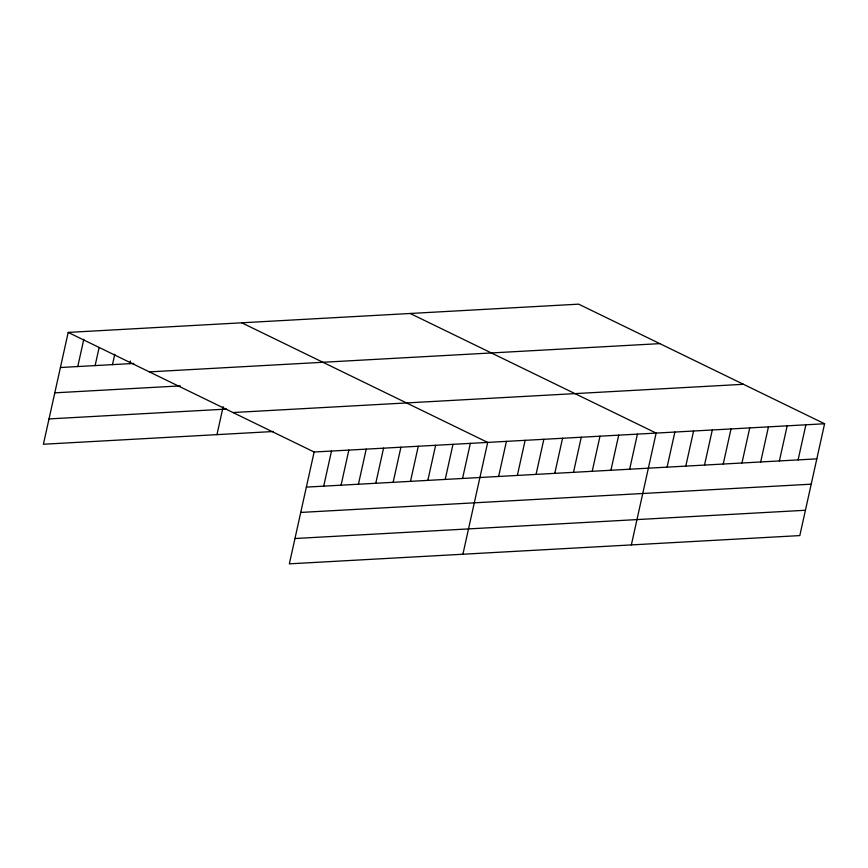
<?xml version="1.0" encoding="UTF-8"?>
<svg xmlns="http://www.w3.org/2000/svg" width="868" height="868" viewBox="0 0 868 868"><rect width="100%" height="100%" fill="white"/><g stroke="black" fill="none" stroke-linecap="round" stroke-linejoin="round"><path stroke-width="1.3" d="M824.6 423.758L314.14 452.011L289.348 563.842L799.808 535.589L824.6 423.758L578.652 304.158L68.192 332.411L43.4 444.242L273.105 431.526M77.762 366.546L83.816 339.247M95.122 365.591L99.158 347.395M112.482 364.625L114.782 354.231M129.831 363.67L130.406 361.066M216.957 434.64L223.152 406.701M323.71 486.145L331.5 451.045M341.07 485.19L348.849 450.091M358.43 484.225L366.209 449.125M375.779 483.27L383.558 448.17M393.139 482.304L400.918 447.204M410.488 481.349L418.278 446.25M427.848 480.384L435.627 445.284M445.208 479.429L452.988 444.329M462.557 478.463L470.337 443.364M462.904 554.229L487.697 442.409L241.749 322.809M498.633 476.467L506.413 441.367M517.35 475.436L525.129 440.336M536.066 474.395L543.845 439.295M554.782 473.364L562.562 438.264M573.498 472.322L581.278 437.222M592.215 471.291L599.994 436.192M610.931 470.25L618.71 435.15M629.647 469.219L637.427 434.119M631.361 544.909L656.143 433.078L410.195 313.489M667.08 467.147L674.87 432.047M685.796 466.105L693.586 431.005M704.512 465.074L712.303 429.975M723.239 464.033L731.019 428.933M741.956 463.002L749.735 427.902M760.672 461.971L768.451 426.872M779.388 460.93L787.168 425.83M798.104 459.899L805.884 424.799M60.413 367.511L133.835 363.442M149.35 371.884L659.81 343.63M54.792 392.835L180.294 385.891M49.009 418.918L226.581 409.088M232.982 412.539L743.442 384.296M306.361 487.111L816.821 458.857M300.74 512.435L811.2 484.181M294.957 538.518L805.417 510.265M68.192 332.411L314.14 452.011"/></g></svg>
